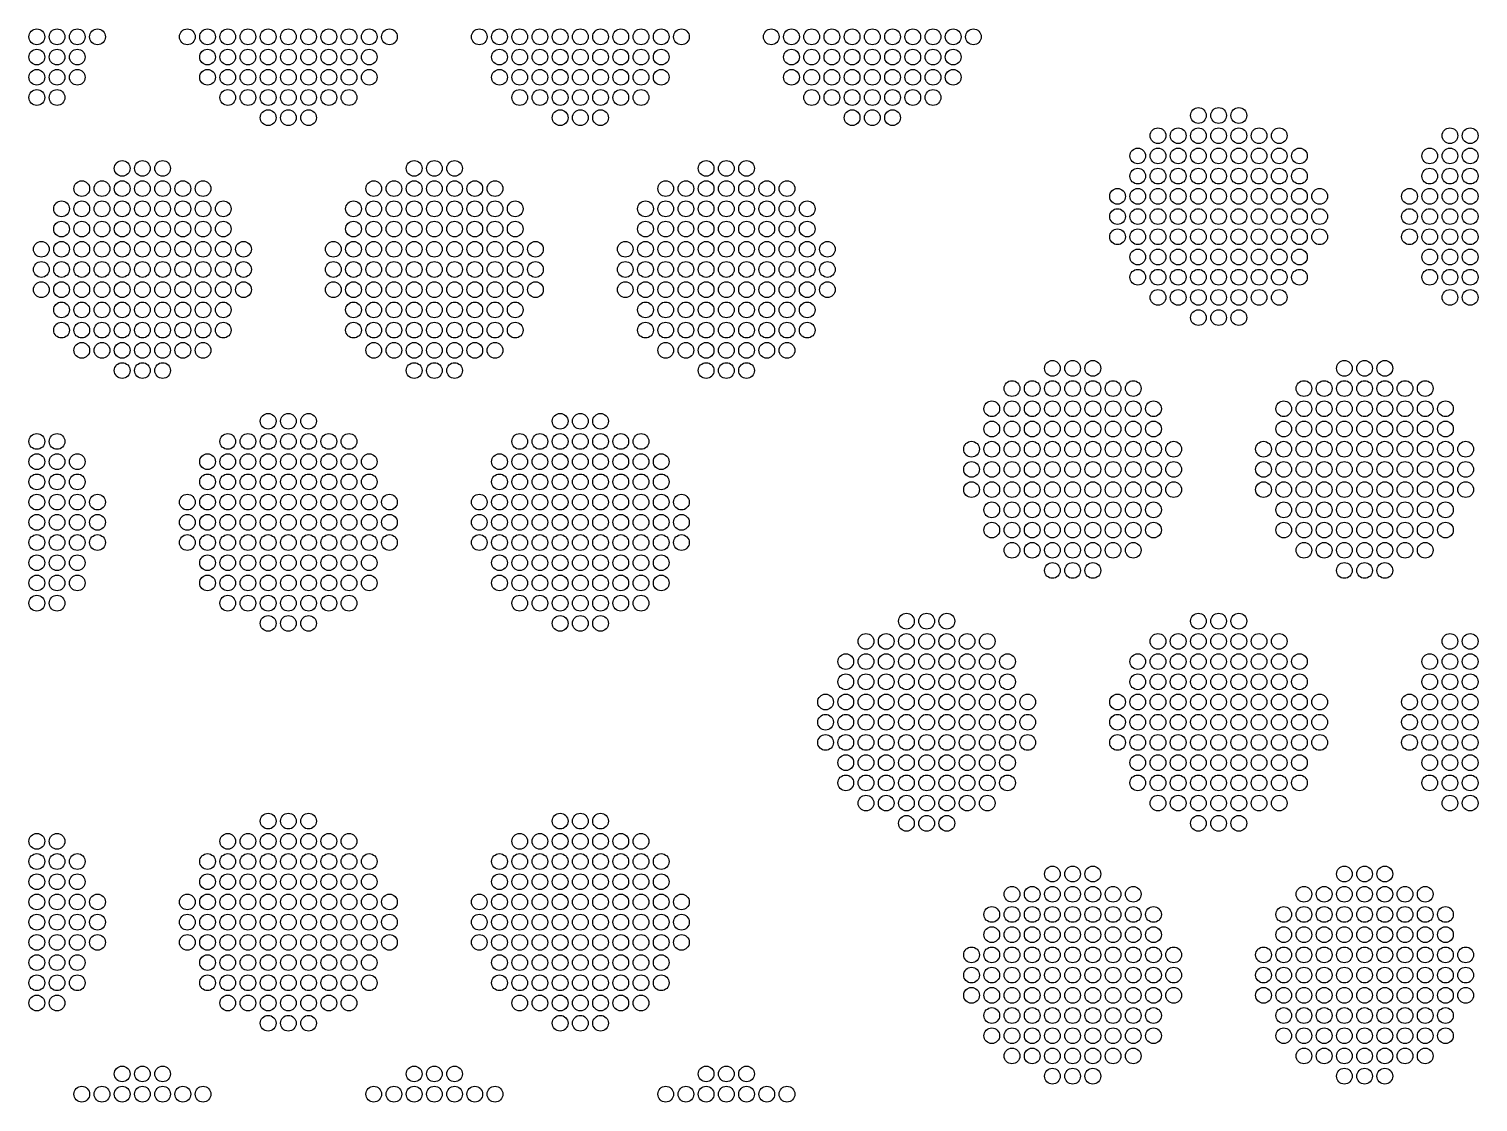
# Model space of a CAD drawing. Extents: x -49 to 54, y -38 to 38.
# Drawn here: x -3.88 to 2.58, y -18.97 to -14.19 of the extents above; entities that cross this region are included whole.
import ezdxf

# ---------------------------------------------------------------- set-up
doc = ezdxf.new("R2010")
doc.units = 0
doc.layers.add('LOWER_ELECTRODE', color=1, linetype='CONTINUOUS')

msp = doc.modelspace()

# ---------------------------------------------------------------- linework, layer by layer
at = {"layer": 'LOWER_ELECTRODE'}
for centre in [(-3.8409, -14.2284), (-3.7509, -14.2284), (-3.6609, -14.2284), (-3.5709, -14.2284), (-3.1709, -14.2284), (-3.0809, -14.2284), (-2.9909, -14.2284), (-2.9009, -14.2284), (-2.8109, -14.2284), (-2.7209, -14.2284), (-2.6309, -14.2284), (-2.5409, -14.2284), (-2.4509, -14.2284), (-2.3609, -14.2284), (-2.2709, -14.2284), (-1.8709, -14.2284), (-1.7809, -14.2284), (-1.6909, -14.2284), (-1.6009, -14.2284), (-1.5109, -14.2284), (-1.4209, -14.2284), (-1.3309, -14.2284), (-1.2409, -14.2284), (-1.1509, -14.2284), (-1.0609, -14.2284), (-0.9709, -14.2284), (-0.5709, -14.2284), (-0.4809, -14.2284), (-0.3909, -14.2284), (-0.3009, -14.2284), (-0.2109, -14.2284), (-0.1209, -14.2284), (-0.0309, -14.2284), (0.0591, -14.2284), (0.1491, -14.2284), (0.2391, -14.2284), (0.3291, -14.2284), (-3.8409, -14.3184), (-3.7509, -14.3184), (-3.6609, -14.3184), (-3.0809, -14.3184), (-2.9909, -14.3184), (-2.9009, -14.3184), (-2.8109, -14.3184), (-2.7209, -14.3184), (-2.6309, -14.3184), (-2.5409, -14.3184), (-2.4509, -14.3184), (-2.3609, -14.3184), (-1.7809, -14.3184), (-1.6909, -14.3184), (-1.6009, -14.3184), (-1.5109, -14.3184), (-1.4209, -14.3184), (-1.3309, -14.3184), (-1.2409, -14.3184), (-1.1509, -14.3184), (-1.0609, -14.3184), (-0.4809, -14.3184), (-0.3909, -14.3184), (-0.3009, -14.3184), (-0.2109, -14.3184), (-0.1209, -14.3184), (-0.0309, -14.3184), (0.0591, -14.3184), (0.1491, -14.3184), (0.2391, -14.3184), (-3.8409, -14.4084), (-3.7509, -14.4084), (-3.6609, -14.4084), (-3.0809, -14.4084), (-2.9909, -14.4084), (-2.9009, -14.4084), (-2.8109, -14.4084), (-2.7209, -14.4084), (-2.6309, -14.4084), (-2.5409, -14.4084), (-2.4509, -14.4084), (-2.3609, -14.4084), (-1.7809, -14.4084), (-1.6909, -14.4084), (-1.6009, -14.4084), (-1.5109, -14.4084), (-1.4209, -14.4084), (-1.3309, -14.4084), (-1.2409, -14.4084), (-1.1509, -14.4084), (-1.0609, -14.4084), (-0.4809, -14.4084), (-0.3909, -14.4084), (-0.3009, -14.4084), (-0.2109, -14.4084), (-0.1209, -14.4084), (-0.0309, -14.4084), (0.0591, -14.4084), (0.1491, -14.4084), (0.2391, -14.4084), (-3.8409, -14.4984), (-3.7509, -14.4984), (-2.9909, -14.4984), (-2.9009, -14.4984), (-2.8109, -14.4984), (-2.7209, -14.4984), (-2.6309, -14.4984), (-2.5409, -14.4984), (-2.4509, -14.4984), (-1.6909, -14.4984), (-1.6009, -14.4984), (-1.5109, -14.4984), (-1.4209, -14.4984), (-1.3309, -14.4984), (-1.2409, -14.4984), (-1.1509, -14.4984), (-0.3909, -14.4984), (-0.3009, -14.4984), (-0.2109, -14.4984), (-0.1209, -14.4984), (-0.0309, -14.4984), (0.0591, -14.4984), (0.1491, -14.4984), (-2.8109, -14.5884), (-2.7209, -14.5884), (-2.6309, -14.5884), (-1.5109, -14.5884), (-1.4209, -14.5884), (-1.3309, -14.5884), (-0.2109, -14.5884), (-0.1209, -14.5884), (-0.0309, -14.5884), (1.3309, -14.5786), (1.4209, -14.5786), (1.5109, -14.5786), (1.1509, -14.6686), (1.2409, -14.6686), (1.3309, -14.6686), (1.4209, -14.6686), (1.5109, -14.6686), (1.6009, -14.6686), (1.6909, -14.6686), (2.4509, -14.6686), (2.5409, -14.6686), (1.0609, -14.7586), (1.1509, -14.7586), (1.2409, -14.7586), (1.3309, -14.7586), (1.4209, -14.7586), (1.5109, -14.7586), (1.6009, -14.7586), (1.6909, -14.7586), (1.7809, -14.7586), (2.3609, -14.7586), (2.4509, -14.7586), (2.5409, -14.7586), (-3.4609, -14.8142), (-3.3709, -14.8142), (-3.2809, -14.8142), (-2.1609, -14.8142), (-2.0709, -14.8142), (-1.9809, -14.8142), (-0.8609, -14.8142), (-0.7709, -14.8142), (-0.6809, -14.8142), (1.0609, -14.8486), (1.1509, -14.8486), (1.2409, -14.8486), (1.3309, -14.8486), (1.4209, -14.8486), (1.5109, -14.8486), (1.6009, -14.8486), (1.6909, -14.8486), (1.7809, -14.8486), (2.3609, -14.8486), (2.4509, -14.8486), (2.5409, -14.8486), (-3.6409, -14.9042), (-3.5509, -14.9042), (-3.4609, -14.9042), (-3.3709, -14.9042), (-3.2809, -14.9042), (-3.1909, -14.9042), (-3.1009, -14.9042), (-2.3409, -14.9042), (-2.2509, -14.9042), (-2.1609, -14.9042), (-2.0709, -14.9042), (-1.9809, -14.9042), (-1.8909, -14.9042), (-1.8009, -14.9042), (-1.0409, -14.9042), (-0.9509, -14.9042), (-0.8609, -14.9042), (-0.7709, -14.9042), (-0.6809, -14.9042), (-0.5909, -14.9042), (-0.5009, -14.9042), (0.9709, -14.9386), (1.0609, -14.9386), (1.1509, -14.9386), (1.2409, -14.9386), (1.3309, -14.9386), (1.4209, -14.9386), (1.5109, -14.9386), (1.6009, -14.9386), (1.6909, -14.9386), (1.7809, -14.9386), (1.8709, -14.9386), (2.2709, -14.9386), (2.3609, -14.9386), (2.4509, -14.9386), (2.5409, -14.9386), (-3.7309, -14.9942), (-3.6409, -14.9942), (-3.5509, -14.9942), (-3.4609, -14.9942), (-3.3709, -14.9942), (-3.2809, -14.9942), (-3.1909, -14.9942), (-3.1009, -14.9942), (-3.0109, -14.9942), (-2.4309, -14.9942), (-2.3409, -14.9942), (-2.2509, -14.9942), (-2.1609, -14.9942), (-2.0709, -14.9942), (-1.9809, -14.9942), (-1.8909, -14.9942), (-1.8009, -14.9942), (-1.7109, -14.9942), (-1.1309, -14.9942), (-1.0409, -14.9942), (-0.9509, -14.9942), (-0.8609, -14.9942), (-0.7709, -14.9942), (-0.6809, -14.9942), (-0.5909, -14.9942), (-0.5009, -14.9942), (-0.4109, -14.9942), (0.9709, -15.0286), (1.0609, -15.0286), (1.1509, -15.0286), (1.2409, -15.0286), (1.3309, -15.0286), (1.4209, -15.0286), (1.5109, -15.0286), (1.6009, -15.0286), (1.6909, -15.0286), (1.7809, -15.0286), (1.8709, -15.0286), (2.2709, -15.0286), (2.3609, -15.0286), (2.4509, -15.0286), (2.5409, -15.0286), (-3.7309, -15.0842), (-3.6409, -15.0842), (-3.5509, -15.0842), (-3.4609, -15.0842), (-3.3709, -15.0842), (-3.2809, -15.0842), (-3.1909, -15.0842), (-3.1009, -15.0842), (-3.0109, -15.0842), (-2.4309, -15.0842), (-2.3409, -15.0842), (-2.2509, -15.0842), (-2.1609, -15.0842), (-2.0709, -15.0842), (-1.9809, -15.0842), (-1.8909, -15.0842), (-1.8009, -15.0842), (-1.7109, -15.0842), (-1.1309, -15.0842), (-1.0409, -15.0842), (-0.9509, -15.0842), (-0.8609, -15.0842), (-0.7709, -15.0842), (-0.6809, -15.0842), (-0.5909, -15.0842), (-0.5009, -15.0842), (-0.4109, -15.0842), (0.9709, -15.1186), (1.0609, -15.1186), (1.1509, -15.1186), (1.2409, -15.1186), (1.3309, -15.1186), (1.4209, -15.1186), (1.5109, -15.1186), (1.6009, -15.1186), (1.6909, -15.1186), (1.7809, -15.1186), (1.8709, -15.1186), (2.2709, -15.1186), (2.3609, -15.1186), (2.4509, -15.1186), (2.5409, -15.1186), (-3.8209, -15.1742), (-3.7309, -15.1742), (-3.6409, -15.1742), (-3.5509, -15.1742), (-3.4609, -15.1742), (-3.3709, -15.1742), (-3.2809, -15.1742), (-3.1909, -15.1742), (-3.1009, -15.1742), (-3.0109, -15.1742), (-2.9209, -15.1742), (-2.5209, -15.1742), (-2.4309, -15.1742), (-2.3409, -15.1742), (-2.2509, -15.1742), (-2.1609, -15.1742), (-2.0709, -15.1742), (-1.9809, -15.1742), (-1.8909, -15.1742), (-1.8009, -15.1742), (-1.7109, -15.1742), (-1.6209, -15.1742), (-1.2209, -15.1742), (-1.1309, -15.1742), (-1.0409, -15.1742), (-0.9509, -15.1742), (-0.8609, -15.1742), (-0.7709, -15.1742), (-0.6809, -15.1742), (-0.5909, -15.1742), (-0.5009, -15.1742), (-0.4109, -15.1742), (-0.3209, -15.1742), (1.0609, -15.2086), (1.1509, -15.2086), (1.2409, -15.2086), (1.3309, -15.2086), (1.4209, -15.2086), (1.5109, -15.2086), (1.6009, -15.2086), (1.6909, -15.2086), (1.7809, -15.2086), (2.3609, -15.2086), (2.4509, -15.2086), (2.5409, -15.2086), (-3.8209, -15.2642), (-3.7309, -15.2642), (-3.6409, -15.2642), (-3.5509, -15.2642), (-3.4609, -15.2642), (-3.3709, -15.2642), (-3.2809, -15.2642), (-3.1909, -15.2642), (-3.1009, -15.2642), (-3.0109, -15.2642), (-2.9209, -15.2642), (-2.5209, -15.2642), (-2.4309, -15.2642), (-2.3409, -15.2642), (-2.2509, -15.2642), (-2.1609, -15.2642), (-2.0709, -15.2642), (-1.9809, -15.2642), (-1.8909, -15.2642), (-1.8009, -15.2642), (-1.7109, -15.2642), (-1.6209, -15.2642), (-1.2209, -15.2642), (-1.1309, -15.2642), (-1.0409, -15.2642), (-0.9509, -15.2642), (-0.8609, -15.2642), (-0.7709, -15.2642), (-0.6809, -15.2642), (-0.5909, -15.2642), (-0.5009, -15.2642), (-0.4109, -15.2642), (-0.3209, -15.2642), (1.0609, -15.2986), (1.1509, -15.2986), (1.2409, -15.2986), (1.3309, -15.2986), (1.4209, -15.2986), (1.5109, -15.2986), (1.6009, -15.2986), (1.6909, -15.2986), (1.7809, -15.2986), (2.3609, -15.2986), (2.4509, -15.2986), (2.5409, -15.2986), (-3.8209, -15.3542), (-3.7309, -15.3542), (-3.6409, -15.3542), (-3.5509, -15.3542), (-3.4609, -15.3542), (-3.3709, -15.3542), (-3.2809, -15.3542), (-3.1909, -15.3542), (-3.1009, -15.3542), (-3.0109, -15.3542), (-2.9209, -15.3542), (-2.5209, -15.3542), (-2.4309, -15.3542), (-2.3409, -15.3542), (-2.2509, -15.3542), (-2.1609, -15.3542), (-2.0709, -15.3542), (-1.9809, -15.3542), (-1.8909, -15.3542), (-1.8009, -15.3542), (-1.7109, -15.3542), (-1.6209, -15.3542), (-1.2209, -15.3542), (-1.1309, -15.3542), (-1.0409, -15.3542), (-0.9509, -15.3542), (-0.8609, -15.3542), (-0.7709, -15.3542), (-0.6809, -15.3542), (-0.5909, -15.3542), (-0.5009, -15.3542), (-0.4109, -15.3542), (-0.3209, -15.3542), (1.1509, -15.3886), (1.2409, -15.3886), (1.3309, -15.3886), (1.4209, -15.3886), (1.5109, -15.3886), (1.6009, -15.3886), (1.6909, -15.3886), (2.4509, -15.3886), (2.5409, -15.3886), (-3.7309, -15.4442), (-3.6409, -15.4442), (-3.5509, -15.4442), (-3.4609, -15.4442), (-3.3709, -15.4442), (-3.2809, -15.4442), (-3.1909, -15.4442), (-3.1009, -15.4442), (-3.0109, -15.4442), (-2.4309, -15.4442), (-2.3409, -15.4442), (-2.2509, -15.4442), (-2.1609, -15.4442), (-2.0709, -15.4442), (-1.9809, -15.4442), (-1.8909, -15.4442), (-1.8009, -15.4442), (-1.7109, -15.4442), (-1.1309, -15.4442), (-1.0409, -15.4442), (-0.9509, -15.4442), (-0.8609, -15.4442), (-0.7709, -15.4442), (-0.6809, -15.4442), (-0.5909, -15.4442), (-0.5009, -15.4442), (-0.4109, -15.4442), (1.3309, -15.4786), (1.4209, -15.4786), (1.5109, -15.4786), (-3.7309, -15.5342), (-3.6409, -15.5342), (-3.5509, -15.5342), (-3.4609, -15.5342), (-3.3709, -15.5342), (-3.2809, -15.5342), (-3.1909, -15.5342), (-3.1009, -15.5342), (-3.0109, -15.5342), (-2.4309, -15.5342), (-2.3409, -15.5342), (-2.2509, -15.5342), (-2.1609, -15.5342), (-2.0709, -15.5342), (-1.9809, -15.5342), (-1.8909, -15.5342), (-1.8009, -15.5342), (-1.7109, -15.5342), (-1.1309, -15.5342), (-1.0409, -15.5342), (-0.9509, -15.5342), (-0.8609, -15.5342), (-0.7709, -15.5342), (-0.6809, -15.5342), (-0.5909, -15.5342), (-0.5009, -15.5342), (-0.4109, -15.5342), (-3.6409, -15.6242), (-3.5509, -15.6242), (-3.4609, -15.6242), (-3.3709, -15.6242), (-3.2809, -15.6242), (-3.1909, -15.6242), (-3.1009, -15.6242), (-2.3409, -15.6242), (-2.2509, -15.6242), (-2.1609, -15.6242), (-2.0709, -15.6242), (-1.9809, -15.6242), (-1.8909, -15.6242), (-1.8009, -15.6242), (-1.0409, -15.6242), (-0.9509, -15.6242), (-0.8609, -15.6242), (-0.7709, -15.6242), (-0.6809, -15.6242), (-0.5909, -15.6242), (-0.5009, -15.6242), (0.6809, -15.7044), (0.7709, -15.7044), (0.8609, -15.7044), (1.9809, -15.7044), (2.0709, -15.7044), (2.1609, -15.7044), (-3.4609, -15.7142), (-3.3709, -15.7142), (-3.2809, -15.7142), (-2.1609, -15.7142), (-2.0709, -15.7142), (-1.9809, -15.7142), (-0.8609, -15.7142), (-0.7709, -15.7142), (-0.6809, -15.7142), (0.5009, -15.7944), (0.5909, -15.7944), (0.6809, -15.7944), (0.7709, -15.7944), (0.8609, -15.7944), (0.9509, -15.7944), (1.0409, -15.7944), (1.8009, -15.7944), (1.8909, -15.7944), (1.9809, -15.7944), (2.0709, -15.7944), (2.1609, -15.7944), (2.2509, -15.7944), (2.3409, -15.7944), (0.4109, -15.8844), (0.5009, -15.8844), (0.5909, -15.8844), (0.6809, -15.8844), (0.7709, -15.8844), (0.8609, -15.8844), (0.9509, -15.8844), (1.0409, -15.8844), (1.1309, -15.8844), (1.7109, -15.8844), (1.8009, -15.8844), (1.8909, -15.8844), (1.9809, -15.8844), (2.0709, -15.8844), (2.1609, -15.8844), (2.2509, -15.8844), (2.3409, -15.8844), (2.4309, -15.8844), (-2.8109, -15.94), (-2.7209, -15.94), (-2.6309, -15.94), (-1.5109, -15.94), (-1.4209, -15.94), (-1.3309, -15.94), (-3.8409, -16.03), (-3.7509, -16.03), (-2.9909, -16.03), (-2.9009, -16.03), (-2.8109, -16.03), (-2.7209, -16.03), (-2.6309, -16.03), (-2.5409, -16.03), (-2.4509, -16.03), (-1.6909, -16.03), (-1.6009, -16.03), (-1.5109, -16.03), (-1.4209, -16.03), (-1.3309, -16.03), (-1.2409, -16.03), (-1.1509, -16.03), (0.4109, -15.9744), (0.5009, -15.9744), (0.5909, -15.9744), (0.6809, -15.9744), (0.7709, -15.9744), (0.8609, -15.9744), (0.9509, -15.9744), (1.0409, -15.9744), (1.1309, -15.9744), (1.7109, -15.9744), (1.8009, -15.9744), (1.8909, -15.9744), (1.9809, -15.9744), (2.0709, -15.9744), (2.1609, -15.9744), (2.2509, -15.9744), (2.3409, -15.9744), (2.4309, -15.9744), (0.3209, -16.0644), (0.4109, -16.0644), (0.5009, -16.0644), (0.5909, -16.0644), (0.6809, -16.0644), (0.7709, -16.0644), (0.8609, -16.0644), (0.9509, -16.0644), (1.0409, -16.0644), (1.1309, -16.0644), (1.2209, -16.0644), (1.6209, -16.0644), (1.7109, -16.0644), (1.8009, -16.0644), (1.8909, -16.0644), (1.9809, -16.0644), (2.0709, -16.0644), (2.1609, -16.0644), (2.2509, -16.0644), (2.3409, -16.0644), (2.4309, -16.0644), (2.5209, -16.0644), (-3.8409, -16.12), (-3.7509, -16.12), (-3.6609, -16.12), (-3.0809, -16.12), (-2.9909, -16.12), (-2.9009, -16.12), (-2.8109, -16.12), (-2.7209, -16.12), (-2.6309, -16.12), (-2.5409, -16.12), (-2.4509, -16.12), (-2.3609, -16.12), (-1.7809, -16.12), (-1.6909, -16.12), (-1.6009, -16.12), (-1.5109, -16.12), (-1.4209, -16.12), (-1.3309, -16.12), (-1.2409, -16.12), (-1.1509, -16.12), (-1.0609, -16.12), (0.3209, -16.1544), (0.4109, -16.1544), (0.5009, -16.1544), (0.5909, -16.1544), (0.6809, -16.1544), (0.7709, -16.1544), (0.8609, -16.1544), (0.9509, -16.1544), (1.0409, -16.1544), (1.1309, -16.1544), (1.2209, -16.1544), (1.6209, -16.1544), (1.7109, -16.1544), (1.8009, -16.1544), (1.8909, -16.1544), (1.9809, -16.1544), (2.0709, -16.1544), (2.1609, -16.1544), (2.2509, -16.1544), (2.3409, -16.1544), (2.4309, -16.1544), (2.5209, -16.1544), (-3.8409, -16.21), (-3.7509, -16.21), (-3.6609, -16.21), (-3.0809, -16.21), (-2.9909, -16.21), (-2.9009, -16.21), (-2.8109, -16.21), (-2.7209, -16.21), (-2.6309, -16.21), (-2.5409, -16.21), (-2.4509, -16.21), (-2.3609, -16.21), (-1.7809, -16.21), (-1.6909, -16.21), (-1.6009, -16.21), (-1.5109, -16.21), (-1.4209, -16.21), (-1.3309, -16.21), (-1.2409, -16.21), (-1.1509, -16.21), (-1.0609, -16.21), (0.3209, -16.2444), (0.4109, -16.2444), (0.5009, -16.2444), (0.5909, -16.2444), (0.6809, -16.2444), (0.7709, -16.2444), (0.8609, -16.2444), (0.9509, -16.2444), (1.0409, -16.2444), (1.1309, -16.2444), (1.2209, -16.2444), (1.6209, -16.2444), (1.7109, -16.2444), (1.8009, -16.2444), (1.8909, -16.2444), (1.9809, -16.2444), (2.0709, -16.2444), (2.1609, -16.2444), (2.2509, -16.2444), (2.3409, -16.2444), (2.4309, -16.2444), (2.5209, -16.2444), (-3.8409, -16.3), (-3.7509, -16.3), (-3.6609, -16.3), (-3.5709, -16.3), (-3.1709, -16.3), (-3.0809, -16.3), (-2.9909, -16.3), (-2.9009, -16.3), (-2.8109, -16.3), (-2.7209, -16.3), (-2.6309, -16.3), (-2.5409, -16.3), (-2.4509, -16.3), (-2.3609, -16.3), (-2.2709, -16.3), (-1.8709, -16.3), (-1.7809, -16.3), (-1.6909, -16.3), (-1.6009, -16.3), (-1.5109, -16.3), (-1.4209, -16.3), (-1.3309, -16.3), (-1.2409, -16.3), (-1.1509, -16.3), (-1.0609, -16.3), (-0.9709, -16.3), (0.4109, -16.3344), (0.5009, -16.3344), (0.5909, -16.3344), (0.6809, -16.3344), (0.7709, -16.3344), (0.8609, -16.3344), (0.9509, -16.3344), (1.0409, -16.3344), (1.1309, -16.3344), (1.7109, -16.3344), (1.8009, -16.3344), (1.8909, -16.3344), (1.9809, -16.3344), (2.0709, -16.3344), (2.1609, -16.3344), (2.2509, -16.3344), (2.3409, -16.3344), (2.4309, -16.3344), (-3.8409, -16.39), (-3.7509, -16.39), (-3.6609, -16.39), (-3.5709, -16.39), (-3.1709, -16.39), (-3.0809, -16.39), (-2.9909, -16.39), (-2.9009, -16.39), (-2.8109, -16.39), (-2.7209, -16.39), (-2.6309, -16.39), (-2.5409, -16.39), (-2.4509, -16.39), (-2.3609, -16.39), (-2.2709, -16.39), (-1.8709, -16.39), (-1.7809, -16.39), (-1.6909, -16.39), (-1.6009, -16.39), (-1.5109, -16.39), (-1.4209, -16.39), (-1.3309, -16.39), (-1.2409, -16.39), (-1.1509, -16.39), (-1.0609, -16.39), (-0.9709, -16.39), (-3.8409, -16.48), (-3.7509, -16.48), (-3.6609, -16.48), (-3.5709, -16.48), (-3.1709, -16.48), (-3.0809, -16.48), (-2.9909, -16.48), (-2.9009, -16.48), (-2.8109, -16.48), (-2.7209, -16.48), (-2.6309, -16.48), (-2.5409, -16.48), (-2.4509, -16.48), (-2.3609, -16.48), (-2.2709, -16.48), (-1.8709, -16.48), (-1.7809, -16.48), (-1.6909, -16.48), (-1.6009, -16.48), (-1.5109, -16.48), (-1.4209, -16.48), (-1.3309, -16.48), (-1.2409, -16.48), (-1.1509, -16.48), (-1.0609, -16.48), (-0.9709, -16.48), (0.4109, -16.4244), (0.5009, -16.4244), (0.5909, -16.4244), (0.6809, -16.4244), (0.7709, -16.4244), (0.8609, -16.4244), (0.9509, -16.4244), (1.0409, -16.4244), (1.1309, -16.4244), (1.7109, -16.4244), (1.8009, -16.4244), (1.8909, -16.4244), (1.9809, -16.4244), (2.0709, -16.4244), (2.1609, -16.4244), (2.2509, -16.4244), (2.3409, -16.4244), (2.4309, -16.4244), (0.5009, -16.5144), (0.5909, -16.5144), (0.6809, -16.5144), (0.7709, -16.5144), (0.8609, -16.5144), (0.9509, -16.5144), (1.0409, -16.5144), (1.8009, -16.5144), (1.8909, -16.5144), (1.9809, -16.5144), (2.0709, -16.5144), (2.1609, -16.5144), (2.2509, -16.5144), (2.3409, -16.5144), (-3.8409, -16.57), (-3.7509, -16.57), (-3.6609, -16.57), (-3.0809, -16.57), (-2.9909, -16.57), (-2.9009, -16.57), (-2.8109, -16.57), (-2.7209, -16.57), (-2.6309, -16.57), (-2.5409, -16.57), (-2.4509, -16.57), (-2.3609, -16.57), (-1.7809, -16.57), (-1.6909, -16.57), (-1.6009, -16.57), (-1.5109, -16.57), (-1.4209, -16.57), (-1.3309, -16.57), (-1.2409, -16.57), (-1.1509, -16.57), (-1.0609, -16.57), (0.6809, -16.6044), (0.7709, -16.6044), (0.8609, -16.6044), (1.9809, -16.6044), (2.0709, -16.6044), (2.1609, -16.6044), (-3.8409, -16.66), (-3.7509, -16.66), (-3.6609, -16.66), (-3.0809, -16.66), (-2.9909, -16.66), (-2.9009, -16.66), (-2.8109, -16.66), (-2.7209, -16.66), (-2.6309, -16.66), (-2.5409, -16.66), (-2.4509, -16.66), (-2.3609, -16.66), (-1.7809, -16.66), (-1.6909, -16.66), (-1.6009, -16.66), (-1.5109, -16.66), (-1.4209, -16.66), (-1.3309, -16.66), (-1.2409, -16.66), (-1.1509, -16.66), (-1.0609, -16.66), (-3.8409, -16.75), (-3.7509, -16.75), (-2.9909, -16.75), (-2.9009, -16.75), (-2.8109, -16.75), (-2.7209, -16.75), (-2.6309, -16.75), (-2.5409, -16.75), (-2.4509, -16.75), (-1.6909, -16.75), (-1.6009, -16.75), (-1.5109, -16.75), (-1.4209, -16.75), (-1.3309, -16.75), (-1.2409, -16.75), (-1.1509, -16.75), (-2.8109, -16.84), (-2.7209, -16.84), (-2.6309, -16.84), (-1.5109, -16.84), (-1.4209, -16.84), (-1.3309, -16.84), (0.0309, -16.8302), (0.1209, -16.8302), (0.2109, -16.8302), (1.3309, -16.8302), (1.4209, -16.8302), (1.5109, -16.8302), (-0.1491, -16.9202), (-0.0591, -16.9202), (0.0309, -16.9202), (0.1209, -16.9202), (0.2109, -16.9202), (0.3009, -16.9202), (0.3909, -16.9202), (1.1509, -16.9202), (1.2409, -16.9202), (1.3309, -16.9202), (1.4209, -16.9202), (1.5109, -16.9202), (1.6009, -16.9202), (1.6909, -16.9202), (2.4509, -16.9202), (2.5409, -16.9202), (-0.2391, -17.0102), (-0.1491, -17.0102), (-0.0591, -17.0102), (0.0309, -17.0102), (0.1209, -17.0102), (0.2109, -17.0102), (0.3009, -17.0102), (0.3909, -17.0102), (0.4809, -17.0102), (1.0609, -17.0102), (1.1509, -17.0102), (1.2409, -17.0102), (1.3309, -17.0102), (1.4209, -17.0102), (1.5109, -17.0102), (1.6009, -17.0102), (1.6909, -17.0102), (1.7809, -17.0102), (2.3609, -17.0102), (2.4509, -17.0102), (2.5409, -17.0102), (-0.2391, -17.1002), (-0.1491, -17.1002), (-0.0591, -17.1002), (0.0309, -17.1002), (0.1209, -17.1002), (0.2109, -17.1002), (0.3009, -17.1002), (0.3909, -17.1002), (0.4809, -17.1002), (1.0609, -17.1002), (1.1509, -17.1002), (1.2409, -17.1002), (1.3309, -17.1002), (1.4209, -17.1002), (1.5109, -17.1002), (1.6009, -17.1002), (1.6909, -17.1002), (1.7809, -17.1002), (2.3609, -17.1002), (2.4509, -17.1002), (2.5409, -17.1002), (-0.3291, -17.1902), (-0.2391, -17.1902), (-0.1491, -17.1902), (-0.0591, -17.1902), (0.0309, -17.1902), (0.1209, -17.1902), (0.2109, -17.1902), (0.3009, -17.1902), (0.3909, -17.1902), (0.4809, -17.1902), (0.5709, -17.1902), (0.9709, -17.1902), (1.0609, -17.1902), (1.1509, -17.1902), (1.2409, -17.1902), (1.3309, -17.1902), (1.4209, -17.1902), (1.5109, -17.1902), (1.6009, -17.1902), (1.6909, -17.1902), (1.7809, -17.1902), (1.8709, -17.1902), (2.2709, -17.1902), (2.3609, -17.1902), (2.4509, -17.1902), (2.5409, -17.1902), (-0.3291, -17.2802), (-0.2391, -17.2802), (-0.1491, -17.2802), (-0.0591, -17.2802), (0.0309, -17.2802), (0.1209, -17.2802), (0.2109, -17.2802), (0.3009, -17.2802), (0.3909, -17.2802), (0.4809, -17.2802), (0.5709, -17.2802), (0.9709, -17.2802), (1.0609, -17.2802), (1.1509, -17.2802), (1.2409, -17.2802), (1.3309, -17.2802), (1.4209, -17.2802), (1.5109, -17.2802), (1.6009, -17.2802), (1.6909, -17.2802), (1.7809, -17.2802), (1.8709, -17.2802), (2.2709, -17.2802), (2.3609, -17.2802), (2.4509, -17.2802), (2.5409, -17.2802), (-0.3291, -17.3702), (-0.2391, -17.3702), (-0.1491, -17.3702), (-0.0591, -17.3702), (0.0309, -17.3702), (0.1209, -17.3702), (0.2109, -17.3702), (0.3009, -17.3702), (0.3909, -17.3702), (0.4809, -17.3702), (0.5709, -17.3702), (0.9709, -17.3702), (1.0609, -17.3702), (1.1509, -17.3702), (1.2409, -17.3702), (1.3309, -17.3702), (1.4209, -17.3702), (1.5109, -17.3702), (1.6009, -17.3702), (1.6909, -17.3702), (1.7809, -17.3702), (1.8709, -17.3702), (2.2709, -17.3702), (2.3609, -17.3702), (2.4509, -17.3702), (2.5409, -17.3702), (-0.2391, -17.4602), (-0.1491, -17.4602), (-0.0591, -17.4602), (0.0309, -17.4602), (0.1209, -17.4602), (0.2109, -17.4602), (0.3009, -17.4602), (0.3909, -17.4602), (0.4809, -17.4602), (1.0609, -17.4602), (1.1509, -17.4602), (1.2409, -17.4602), (1.3309, -17.4602), (1.4209, -17.4602), (1.5109, -17.4602), (1.6009, -17.4602), (1.6909, -17.4602), (1.7809, -17.4602), (2.3609, -17.4602), (2.4509, -17.4602), (2.5409, -17.4602), (-0.2391, -17.5502), (-0.1491, -17.5502), (-0.0591, -17.5502), (0.0309, -17.5502), (0.1209, -17.5502), (0.2109, -17.5502), (0.3009, -17.5502), (0.3909, -17.5502), (0.4809, -17.5502), (1.0609, -17.5502), (1.1509, -17.5502), (1.2409, -17.5502), (1.3309, -17.5502), (1.4209, -17.5502), (1.5109, -17.5502), (1.6009, -17.5502), (1.6909, -17.5502), (1.7809, -17.5502), (2.3609, -17.5502), (2.4509, -17.5502), (2.5409, -17.5502), (-0.1491, -17.6402), (-0.0591, -17.6402), (0.0309, -17.6402), (0.1209, -17.6402), (0.2109, -17.6402), (0.3009, -17.6402), (0.3909, -17.6402), (1.1509, -17.6402), (1.2409, -17.6402), (1.3309, -17.6402), (1.4209, -17.6402), (1.5109, -17.6402), (1.6009, -17.6402), (1.6909, -17.6402), (2.4509, -17.6402), (2.5409, -17.6402), (-2.8109, -17.7204), (-2.7209, -17.7204), (-2.6309, -17.7204), (-1.5109, -17.7204), (-1.4209, -17.7204), (-1.3309, -17.7204), (0.0309, -17.7302), (0.1209, -17.7302), (0.2109, -17.7302), (1.3309, -17.7302), (1.4209, -17.7302), (1.5109, -17.7302), (-3.8409, -17.8104), (-3.7509, -17.8104), (-2.9909, -17.8104), (-2.9009, -17.8104), (-2.8109, -17.8104), (-2.7209, -17.8104), (-2.6309, -17.8104), (-2.5409, -17.8104), (-2.4509, -17.8104), (-1.6909, -17.8104), (-1.6009, -17.8104), (-1.5109, -17.8104), (-1.4209, -17.8104), (-1.3309, -17.8104), (-1.2409, -17.8104), (-1.1509, -17.8104), (-3.8409, -17.9004), (-3.7509, -17.9004), (-3.6609, -17.9004), (-3.0809, -17.9004), (-2.9909, -17.9004), (-2.9009, -17.9004), (-2.8109, -17.9004), (-2.7209, -17.9004), (-2.6309, -17.9004), (-2.5409, -17.9004), (-2.4509, -17.9004), (-2.3609, -17.9004), (-1.7809, -17.9004), (-1.6909, -17.9004), (-1.6009, -17.9004), (-1.5109, -17.9004), (-1.4209, -17.9004), (-1.3309, -17.9004), (-1.2409, -17.9004), (-1.1509, -17.9004), (-1.0609, -17.9004), (0.6809, -17.9561), (0.7709, -17.9561), (0.8609, -17.9561), (1.9809, -17.9561), (2.0709, -17.9561), (2.1609, -17.9561), (-3.8409, -17.9904), (-3.7509, -17.9904), (-3.6609, -17.9904), (-3.0809, -17.9904), (-2.9909, -17.9904), (-2.9009, -17.9904), (-2.8109, -17.9904), (-2.7209, -17.9904), (-2.6309, -17.9904), (-2.5409, -17.9904), (-2.4509, -17.9904), (-2.3609, -17.9904), (-1.7809, -17.9904), (-1.6909, -17.9904), (-1.6009, -17.9904), (-1.5109, -17.9904), (-1.4209, -17.9904), (-1.3309, -17.9904), (-1.2409, -17.9904), (-1.1509, -17.9904), (-1.0609, -17.9904), (-3.8409, -18.0804), (-3.7509, -18.0804), (-3.6609, -18.0804), (-3.5709, -18.0804), (-3.1709, -18.0804), (-3.0809, -18.0804), (-2.9909, -18.0804), (-2.9009, -18.0804), (-2.8109, -18.0804), (-2.7209, -18.0804), (-2.6309, -18.0804), (-2.5409, -18.0804), (-2.4509, -18.0804), (-2.3609, -18.0804), (-2.2709, -18.0804), (-1.8709, -18.0804), (-1.7809, -18.0804), (-1.6909, -18.0804), (-1.6009, -18.0804), (-1.5109, -18.0804), (-1.4209, -18.0804), (-1.3309, -18.0804), (-1.2409, -18.0804), (-1.1509, -18.0804), (-1.0609, -18.0804), (-0.9709, -18.0804), (0.5009, -18.0461), (0.5909, -18.0461), (0.6809, -18.0461), (0.7709, -18.0461), (0.8609, -18.0461), (0.9509, -18.0461), (1.0409, -18.0461), (1.8009, -18.0461), (1.8909, -18.0461), (1.9809, -18.0461), (2.0709, -18.0461), (2.1609, -18.0461), (2.2509, -18.0461), (2.3409, -18.0461), (0.4109, -18.1361), (0.5009, -18.1361), (0.5909, -18.1361), (0.6809, -18.1361), (0.7709, -18.1361), (0.8609, -18.1361), (0.9509, -18.1361), (1.0409, -18.1361), (1.1309, -18.1361), (1.7109, -18.1361), (1.8009, -18.1361), (1.8909, -18.1361), (1.9809, -18.1361), (2.0709, -18.1361), (2.1609, -18.1361), (2.2509, -18.1361), (2.3409, -18.1361), (2.4309, -18.1361), (-3.8409, -18.1704), (-3.7509, -18.1704), (-3.6609, -18.1704), (-3.5709, -18.1704), (-3.1709, -18.1704), (-3.0809, -18.1704), (-2.9909, -18.1704), (-2.9009, -18.1704), (-2.8109, -18.1704), (-2.7209, -18.1704), (-2.6309, -18.1704), (-2.5409, -18.1704), (-2.4509, -18.1704), (-2.3609, -18.1704), (-2.2709, -18.1704), (-1.8709, -18.1704), (-1.7809, -18.1704), (-1.6909, -18.1704), (-1.6009, -18.1704), (-1.5109, -18.1704), (-1.4209, -18.1704), (-1.3309, -18.1704), (-1.2409, -18.1704), (-1.1509, -18.1704), (-1.0609, -18.1704), (-0.9709, -18.1704), (0.4109, -18.2261), (0.5009, -18.2261), (0.5909, -18.2261), (0.6809, -18.2261), (0.7709, -18.2261), (0.8609, -18.2261), (0.9509, -18.2261), (1.0409, -18.2261), (1.1309, -18.2261), (1.7109, -18.2261), (1.8009, -18.2261), (1.8909, -18.2261), (1.9809, -18.2261), (2.0709, -18.2261), (2.1609, -18.2261), (2.2509, -18.2261), (2.3409, -18.2261), (2.4309, -18.2261), (-3.8409, -18.2604), (-3.7509, -18.2604), (-3.6609, -18.2604), (-3.5709, -18.2604), (-3.1709, -18.2604), (-3.0809, -18.2604), (-2.9909, -18.2604), (-2.9009, -18.2604), (-2.8109, -18.2604), (-2.7209, -18.2604), (-2.6309, -18.2604), (-2.5409, -18.2604), (-2.4509, -18.2604), (-2.3609, -18.2604), (-2.2709, -18.2604), (-1.8709, -18.2604), (-1.7809, -18.2604), (-1.6909, -18.2604), (-1.6009, -18.2604), (-1.5109, -18.2604), (-1.4209, -18.2604), (-1.3309, -18.2604), (-1.2409, -18.2604), (-1.1509, -18.2604), (-1.0609, -18.2604), (-0.9709, -18.2604), (-3.8409, -18.3504), (-3.7509, -18.3504), (-3.6609, -18.3504), (-3.0809, -18.3504), (-2.9909, -18.3504), (-2.9009, -18.3504), (-2.8109, -18.3504), (-2.7209, -18.3504), (-2.6309, -18.3504), (-2.5409, -18.3504), (-2.4509, -18.3504), (-2.3609, -18.3504), (-1.7809, -18.3504), (-1.6909, -18.3504), (-1.6009, -18.3504), (-1.5109, -18.3504), (-1.4209, -18.3504), (-1.3309, -18.3504), (-1.2409, -18.3504), (-1.1509, -18.3504), (-1.0609, -18.3504), (0.3209, -18.3161), (0.4109, -18.3161), (0.5009, -18.3161), (0.5909, -18.3161), (0.6809, -18.3161), (0.7709, -18.3161), (0.8609, -18.3161), (0.9509, -18.3161), (1.0409, -18.3161), (1.1309, -18.3161), (1.2209, -18.3161), (1.6209, -18.3161), (1.7109, -18.3161), (1.8009, -18.3161), (1.8909, -18.3161), (1.9809, -18.3161), (2.0709, -18.3161), (2.1609, -18.3161), (2.2509, -18.3161), (2.3409, -18.3161), (2.4309, -18.3161), (2.5209, -18.3161), (0.3209, -18.4061), (0.4109, -18.4061), (0.5009, -18.4061), (0.5909, -18.4061), (0.6809, -18.4061), (0.7709, -18.4061), (0.8609, -18.4061), (0.9509, -18.4061), (1.0409, -18.4061), (1.1309, -18.4061), (1.2209, -18.4061), (1.6209, -18.4061), (1.7109, -18.4061), (1.8009, -18.4061), (1.8909, -18.4061), (1.9809, -18.4061), (2.0709, -18.4061), (2.1609, -18.4061), (2.2509, -18.4061), (2.3409, -18.4061), (2.4309, -18.4061), (2.5209, -18.4061), (-3.8409, -18.4404), (-3.7509, -18.4404), (-3.6609, -18.4404), (-3.0809, -18.4404), (-2.9909, -18.4404), (-2.9009, -18.4404), (-2.8109, -18.4404), (-2.7209, -18.4404), (-2.6309, -18.4404), (-2.5409, -18.4404), (-2.4509, -18.4404), (-2.3609, -18.4404), (-1.7809, -18.4404), (-1.6909, -18.4404), (-1.6009, -18.4404), (-1.5109, -18.4404), (-1.4209, -18.4404), (-1.3309, -18.4404), (-1.2409, -18.4404), (-1.1509, -18.4404), (-1.0609, -18.4404), (-3.8409, -18.5304), (-3.7509, -18.5304), (-2.9909, -18.5304), (-2.9009, -18.5304), (-2.8109, -18.5304), (-2.7209, -18.5304), (-2.6309, -18.5304), (-2.5409, -18.5304), (-2.4509, -18.5304), (-1.6909, -18.5304), (-1.6009, -18.5304), (-1.5109, -18.5304), (-1.4209, -18.5304), (-1.3309, -18.5304), (-1.2409, -18.5304), (-1.1509, -18.5304), (0.3209, -18.4961), (0.4109, -18.4961), (0.5009, -18.4961), (0.5909, -18.4961), (0.6809, -18.4961), (0.7709, -18.4961), (0.8609, -18.4961), (0.9509, -18.4961), (1.0409, -18.4961), (1.1309, -18.4961), (1.2209, -18.4961), (1.6209, -18.4961), (1.7109, -18.4961), (1.8009, -18.4961), (1.8909, -18.4961), (1.9809, -18.4961), (2.0709, -18.4961), (2.1609, -18.4961), (2.2509, -18.4961), (2.3409, -18.4961), (2.4309, -18.4961), (2.5209, -18.4961), (0.4109, -18.5861), (0.5009, -18.5861), (0.5909, -18.5861), (0.6809, -18.5861), (0.7709, -18.5861), (0.8609, -18.5861), (0.9509, -18.5861), (1.0409, -18.5861), (1.1309, -18.5861), (1.7109, -18.5861), (1.8009, -18.5861), (1.8909, -18.5861), (1.9809, -18.5861), (2.0709, -18.5861), (2.1609, -18.5861), (2.2509, -18.5861), (2.3409, -18.5861), (2.4309, -18.5861), (-2.8109, -18.6204), (-2.7209, -18.6204), (-2.6309, -18.6204), (-1.5109, -18.6204), (-1.4209, -18.6204), (-1.3309, -18.6204), (0.4109, -18.6761), (0.5009, -18.6761), (0.5909, -18.6761), (0.6809, -18.6761), (0.7709, -18.6761), (0.8609, -18.6761), (0.9509, -18.6761), (1.0409, -18.6761), (1.1309, -18.6761), (1.7109, -18.6761), (1.8009, -18.6761), (1.8909, -18.6761), (1.9809, -18.6761), (2.0709, -18.6761), (2.1609, -18.6761), (2.2509, -18.6761), (2.3409, -18.6761), (2.4309, -18.6761), (0.5009, -18.7661), (0.5909, -18.7661), (0.6809, -18.7661), (0.7709, -18.7661), (0.8609, -18.7661), (0.9509, -18.7661), (1.0409, -18.7661), (1.8009, -18.7661), (1.8909, -18.7661), (1.9809, -18.7661), (2.0709, -18.7661), (2.1609, -18.7661), (2.2509, -18.7661), (2.3409, -18.7661), (-3.4609, -18.8462), (-3.3709, -18.8462), (-3.2809, -18.8462), (-2.1609, -18.8462), (-2.0709, -18.8462), (-1.9809, -18.8462), (-0.8609, -18.8462), (-0.7709, -18.8462), (-0.6809, -18.8462), (0.6809, -18.8561), (0.7709, -18.8561), (0.8609, -18.8561), (1.9809, -18.8561), (2.0709, -18.8561), (2.1609, -18.8561), (-3.6409, -18.9362), (-3.5509, -18.9362), (-3.4609, -18.9362), (-3.3709, -18.9362), (-3.2809, -18.9362), (-3.1909, -18.9362), (-3.1009, -18.9362), (-2.3409, -18.9362), (-2.2509, -18.9362), (-2.1609, -18.9362), (-2.0709, -18.9362), (-1.9809, -18.9362), (-1.8909, -18.9362), (-1.8009, -18.9362), (-1.0409, -18.9362), (-0.9509, -18.9362), (-0.8609, -18.9362), (-0.7709, -18.9362), (-0.6809, -18.9362), (-0.5909, -18.9362), (-0.5009, -18.9362)]:
    msp.add_circle(centre, 0.035, dxfattribs=at)

doc.saveas('drawing.dxf')
